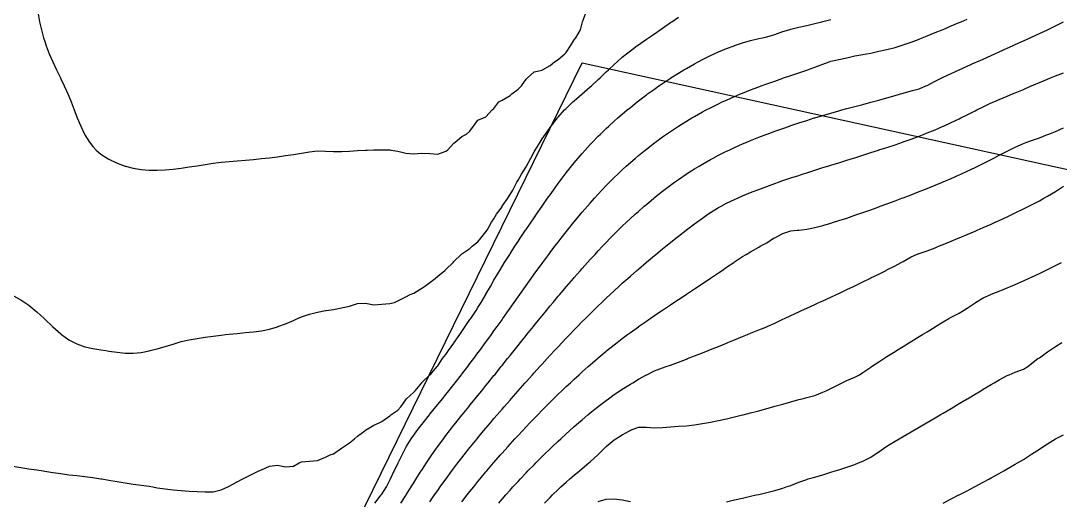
# Model space of a CAD drawing. Extents: x 771911 to 772814, y 1416488 to 1417835.
# Drawn here: x 772115.4 to 772245, y 1417328.6 to 1417388.3 of the extents above; entities that cross this region are included whole.
import ezdxf

# ---------------------------------------------------------------- set-up
doc = ezdxf.new("R2010")
doc.units = 0
doc.header["$MEASUREMENT"] = 0
for name, color, linetype in [('750.5', 1, 'CONTINUOUS'), ('751', 1, 'CONTINUOUS'), ('751.5', 1, 'CONTINUOUS'), ('752', 1, 'CONTINUOUS'), ('752.5', 1, 'CONTINUOUS'), ('753', 1, 'CONTINUOUS'), ('753.5', 1, 'CONTINUOUS'), ('754', 1, 'CONTINUOUS'), ('754.5', 1, 'CONTINUOUS'), ('755', 1, 'CONTINUOUS'), ('755.5', 1, 'CONTINUOUS'), ('SyNo_Boundary', 1, 'CONTINUOUS')]:
    doc.layers.add(name, color=color, linetype=linetype)

msp = doc.modelspace()

# ---------------------------------------------------------------- linework, layer by layer
at = {"layer": '750.5', "color": 0, "linetype": 'Continuous'}
msp.add_polyline3d([(772117.58, 1417389.21, 750.5), (772117.77, 1417388.21, 750.5), (772118.01, 1417387.21, 750.5), (772118.28, 1417386.21, 750.5), (772118.43, 1417385.75, 750.5), (772118.61, 1417385.21, 750.5), (772118.99, 1417384.21, 750.5), (772119.43, 1417383.21, 750.5), (772119.43, 1417383.2, 750.5), (772119.9, 1417382.21, 750.5), (772120.39, 1417381.21, 750.5), (772120.43, 1417381.11, 750.5), (772120.86, 1417380.21, 750.5), (772121.31, 1417379.21, 750.5), (772121.43, 1417378.91, 750.5), (772121.72, 1417378.21, 750.5), (772122.1, 1417377.21, 750.5), (772122.43, 1417376.34, 750.5), (772122.48, 1417376.21, 750.5), (772122.9, 1417375.21, 750.5), (772123.38, 1417374.21, 750.5), (772123.43, 1417374.11, 750.5), (772123.98, 1417373.21, 750.5), (772124.43, 1417372.64, 750.5), (772124.85, 1417372.21, 750.5), (772125.43, 1417371.72, 750.5), (772126.2, 1417371.21, 750.5), (772126.43, 1417371.06, 750.5), (772127.43, 1417370.56, 750.5), (772128.43, 1417370.22, 750.5), (772128.49, 1417370.21, 750.5), (772129.43, 1417369.94, 750.5), (772130.43, 1417369.78, 750.5), (772131.43, 1417369.7, 750.5), (772132.43, 1417369.7, 750.5), (772133.43, 1417369.74, 750.5), (772134.43, 1417369.83, 750.5), (772135.43, 1417369.96, 750.5), (772136.43, 1417370.1, 750.5), (772137.08, 1417370.21, 750.5), (772137.43, 1417370.26, 750.5), (772138.43, 1417370.43, 750.5), (772139.43, 1417370.58, 750.5), (772140.43, 1417370.7, 750.5), (772141.43, 1417370.79, 750.5), (772142.43, 1417370.87, 750.5), (772143.43, 1417370.96, 750.5), (772144.43, 1417371.05, 750.5), (772145.43, 1417371.15, 750.5), (772145.93, 1417371.21, 750.5), (772146.43, 1417371.26, 750.5), (772147.43, 1417371.38, 750.5), (772148.43, 1417371.52, 750.5), (772149.43, 1417371.67, 750.5), (772150.43, 1417371.84, 750.5), (772151.43, 1417372, 750.5), (772152.43, 1417372.1, 750.5), (772153.43, 1417372.08, 750.5), (772154.43, 1417372.05, 750.5), (772155.43, 1417372.05, 750.5), (772156.43, 1417372.08, 750.5), (772157.43, 1417372.14, 750.5), (772158.43, 1417372.2, 750.5), (772158.63, 1417372.21, 750.5), (772159.43, 1417372.25, 750.5), (772160.43, 1417372.26, 750.5), (772161.43, 1417372.22, 750.5), (772161.55, 1417372.21, 750.5), (772162.43, 1417372.09, 750.5), (772163.43, 1417371.84, 750.5), (772164.43, 1417371.75, 750.5), (772165.43, 1417371.84, 750.5), (772166.43, 1417371.77, 750.5), (772167.43, 1417371.7, 750.5), (772168.43, 1417372.06, 750.5), (772168.65, 1417372.21, 750.5), (772169.43, 1417373.07, 750.5), (772169.6, 1417373.21, 750.5), (772170.43, 1417373.92, 750.5), (772171, 1417374.21, 750.5), (772171.43, 1417374.57, 750.5), (772171.89, 1417375.21, 750.5), (772172.43, 1417375.92, 750.5), (772173.14, 1417376.21, 750.5), (772173.43, 1417376.34, 750.5), (772174.2, 1417377.21, 750.5), (772174.43, 1417377.41, 750.5), (772175.05, 1417378.21, 750.5), (772175.43, 1417378.45, 750.5), (772176.43, 1417379.03, 750.5), (772176.65, 1417379.21, 750.5), (772177.43, 1417379.8, 750.5), (772177.84, 1417380.21, 750.5), (772178.43, 1417381.06, 750.5), (772178.59, 1417381.21, 750.5), (772179.43, 1417381.95, 750.5), (772180.43, 1417382.18, 750.5), (772180.49, 1417382.21, 750.5), (772181.43, 1417382.77, 750.5), (772181.99, 1417383.21, 750.5), (772182.43, 1417383.52, 750.5), (772183.28, 1417384.21, 750.5), (772183.43, 1417384.38, 750.5), (772183.96, 1417385.21, 750.5), (772184.43, 1417385.94, 750.5), (772184.63, 1417386.21, 750.5), (772185.2, 1417387.21, 750.5), (772185.43, 1417388.02, 750.5), (772185.48, 1417388.21, 750.5), (772185.86, 1417389.21, 750.5)], dxfattribs=at)
at = {"layer": '751', "color": 0, "linetype": 'Continuous'}
msp.add_polyline3d([(772114.43, 1417354.1, 751), (772115.43, 1417353.55, 751), (772115.93, 1417353.21, 751), (772116.43, 1417352.86, 751), (772117.23, 1417352.21, 751), (772117.43, 1417352.05, 751), (772118.35, 1417351.21, 751), (772118.43, 1417351.14, 751), (772119.4, 1417350.21, 751), (772119.43, 1417350.18, 751), (772120.43, 1417349.29, 751), (772120.52, 1417349.21, 751), (772121.43, 1417348.55, 751), (772122.08, 1417348.21, 751), (772122.43, 1417348.04, 751), (772123.43, 1417347.69, 751), (772124.43, 1417347.48, 751), (772125.43, 1417347.3, 751), (772126.05, 1417347.21, 751), (772126.43, 1417347.14, 751), (772127.43, 1417347, 751), (772128.43, 1417346.91, 751), (772129.43, 1417346.9, 751), (772130.43, 1417346.99, 751), (772131.43, 1417347.17, 751), (772131.57, 1417347.21, 751), (772132.43, 1417347.43, 751), (772133.43, 1417347.72, 751), (772134.43, 1417348.02, 751), (772135.05, 1417348.21, 751), (772135.43, 1417348.33, 751), (772136.43, 1417348.56, 751), (772137.43, 1417348.73, 751), (772138.43, 1417348.88, 751), (772139.43, 1417349.02, 751), (772140.43, 1417349.15, 751), (772140.95, 1417349.21, 751), (772141.43, 1417349.26, 751), (772142.43, 1417349.36, 751), (772143.43, 1417349.46, 751), (772144.43, 1417349.56, 751), (772145.43, 1417349.68, 751), (772146.43, 1417349.88, 751), (772147.43, 1417350.19, 751), (772147.49, 1417350.21, 751), (772148.43, 1417350.55, 751), (772149.43, 1417350.97, 751), (772149.95, 1417351.21, 751), (772150.43, 1417351.4, 751), (772151.43, 1417351.74, 751), (772152.43, 1417352.01, 751), (772153.43, 1417352.2, 751), (772153.51, 1417352.21, 751), (772154.43, 1417352.32, 751), (772155.43, 1417352.53, 751), (772156.43, 1417352.76, 751), (772157.43, 1417353.1, 751), (772158.43, 1417353.13, 751), (772159.43, 1417352.93, 751), (772160.43, 1417352.99, 751), (772161.43, 1417353.07, 751), (772162.04, 1417353.21, 751), (772162.43, 1417353.43, 751), (772163.43, 1417353.93, 751), (772163.99, 1417354.21, 751), (772164.43, 1417354.38, 751), (772165.43, 1417355.01, 751), (772165.77, 1417355.21, 751), (772166.43, 1417355.68, 751), (772167.11, 1417356.21, 751), (772167.43, 1417356.48, 751), (772168.31, 1417357.21, 751), (772168.43, 1417357.31, 751), (772169.33, 1417358.21, 751), (772169.43, 1417358.3, 751), (772170.34, 1417359.21, 751), (772170.43, 1417359.28, 751), (772171.43, 1417359.94, 751), (772171.7, 1417360.21, 751), (772172.43, 1417360.76, 751), (772172.78, 1417361.21, 751), (772173.43, 1417362.02, 751), (772173.56, 1417362.21, 751), (772174.13, 1417363.21, 751), (772174.43, 1417363.65, 751), (772174.76, 1417364.21, 751), (772175.43, 1417365.15, 751), (772175.47, 1417365.21, 751), (772176.16, 1417366.21, 751), (772176.43, 1417366.66, 751), (772176.76, 1417367.21, 751), (772177.29, 1417368.21, 751), (772177.43, 1417368.46, 751), (772177.88, 1417369.21, 751), (772178.43, 1417370.11, 751), (772178.49, 1417370.21, 751), (772179.04, 1417371.21, 751), (772179.43, 1417372, 751), (772179.55, 1417372.21, 751), (772180.17, 1417373.21, 751), (772180.43, 1417373.6, 751), (772180.86, 1417374.21, 751), (772181.43, 1417375.03, 751), (772181.57, 1417375.21, 751), (772182.35, 1417376.21, 751), (772182.43, 1417376.31, 751), (772183.23, 1417377.21, 751), (772183.43, 1417377.41, 751), (772184.28, 1417378.21, 751), (772184.43, 1417378.34, 751), (772185.43, 1417379.21, 751), (772185.43, 1417379.21, 751), (772186.43, 1417380.08, 751), (772186.57, 1417380.21, 751), (772187.43, 1417381, 751), (772187.66, 1417381.21, 751), (772188.43, 1417381.95, 751), (772188.71, 1417382.21, 751), (772189.43, 1417382.89, 751), (772189.79, 1417383.21, 751), (772190.43, 1417383.78, 751), (772190.95, 1417384.21, 751), (772191.43, 1417384.6, 751), (772192.25, 1417385.21, 751), (772192.43, 1417385.34, 751), (772193.43, 1417386.02, 751), (772193.7, 1417386.21, 751), (772194.43, 1417386.71, 751), (772195.14, 1417387.21, 751), (772195.43, 1417387.42, 751), (772196.43, 1417388.1, 751), (772196.59, 1417388.21, 751), (772197.43, 1417388.76, 751)], dxfattribs=at)
at = {"layer": '751.5', "color": 0, "linetype": 'Continuous'}
msp.add_polyline3d([(772114.43, 1417332.8, 751.5), (772115.43, 1417332.64, 751.5), (772116.43, 1417332.48, 751.5), (772117.43, 1417332.33, 751.5), (772118.22, 1417332.21, 751.5), (772118.43, 1417332.17, 751.5), (772119.43, 1417332.02, 751.5), (772120.43, 1417331.87, 751.5), (772121.43, 1417331.74, 751.5), (772122.43, 1417331.62, 751.5), (772123.43, 1417331.52, 751.5), (772124.43, 1417331.4, 751.5), (772125.43, 1417331.23, 751.5), (772125.54, 1417331.21, 751.5), (772126.43, 1417331.05, 751.5), (772127.43, 1417330.89, 751.5), (772128.43, 1417330.73, 751.5), (772129.43, 1417330.57, 751.5), (772130.43, 1417330.44, 751.5), (772131.43, 1417330.29, 751.5), (772131.88, 1417330.21, 751.5), (772132.43, 1417330.11, 751.5), (772133.43, 1417329.98, 751.5), (772134.43, 1417329.86, 751.5), (772135.43, 1417329.77, 751.5), (772136.43, 1417329.7, 751.5), (772137.43, 1417329.65, 751.5), (772138.43, 1417329.6, 751.5), (772139.43, 1417329.6, 751.5), (772140.43, 1417329.84, 751.5), (772141.25, 1417330.21, 751.5), (772141.43, 1417330.31, 751.5), (772142.43, 1417330.86, 751.5), (772143.11, 1417331.21, 751.5), (772143.43, 1417331.39, 751.5), (772144.43, 1417331.89, 751.5), (772145.13, 1417332.21, 751.5), (772145.43, 1417332.35, 751.5), (772146.43, 1417332.79, 751.5), (772147.43, 1417332.92, 751.5), (772148.43, 1417332.7, 751.5), (772149.43, 1417332.81, 751.5), (772150.14, 1417333.21, 751.5), (772150.43, 1417333.34, 751.5), (772151.43, 1417333.44, 751.5), (772152.43, 1417333.52, 751.5), (772153.43, 1417333.93, 751.5), (772154.01, 1417334.21, 751.5), (772154.43, 1417334.36, 751.5), (772155.43, 1417335.03, 751.5), (772155.68, 1417335.21, 751.5), (772156.43, 1417335.71, 751.5), (772157.05, 1417336.21, 751.5), (772157.43, 1417336.53, 751.5), (772158.32, 1417337.21, 751.5), (772158.43, 1417337.29, 751.5), (772159.43, 1417337.91, 751.5), (772160.1, 1417338.21, 751.5), (772160.43, 1417338.37, 751.5), (772161.43, 1417339.09, 751.5), (772161.56, 1417339.21, 751.5), (772162.43, 1417339.78, 751.5), (772162.82, 1417340.21, 751.5), (772163.43, 1417341.07, 751.5), (772163.53, 1417341.21, 751.5), (772164.43, 1417342.04, 751.5), (772164.6, 1417342.21, 751.5), (772165.42, 1417343.21, 751.5), (772165.43, 1417343.22, 751.5), (772166.43, 1417344.17, 751.5), (772166.46, 1417344.21, 751.5), (772167.35, 1417345.21, 751.5), (772167.43, 1417345.33, 751.5), (772168.02, 1417346.21, 751.5), (772168.43, 1417346.74, 751.5), (772168.78, 1417347.21, 751.5), (772169.43, 1417348.13, 751.5), (772169.48, 1417348.21, 751.5), (772170.16, 1417349.21, 751.5), (772170.43, 1417349.61, 751.5), (772170.84, 1417350.21, 751.5), (772171.43, 1417351.07, 751.5), (772171.53, 1417351.21, 751.5), (772172.19, 1417352.21, 751.5), (772172.43, 1417352.6, 751.5), (772172.82, 1417353.21, 751.5), (772173.41, 1417354.21, 751.5), (772173.43, 1417354.24, 751.5), (772173.99, 1417355.21, 751.5), (772174.43, 1417356.01, 751.5), (772174.55, 1417356.21, 751.5), (772175.14, 1417357.21, 751.5), (772175.43, 1417357.7, 751.5), (772175.75, 1417358.21, 751.5), (772176.39, 1417359.21, 751.5), (772176.43, 1417359.28, 751.5), (772177.05, 1417360.21, 751.5), (772177.43, 1417360.8, 751.5), (772177.71, 1417361.21, 751.5), (772178.37, 1417362.21, 751.5), (772178.43, 1417362.3, 751.5), (772179.05, 1417363.21, 751.5), (772179.43, 1417363.78, 751.5), (772179.73, 1417364.21, 751.5), (772180.42, 1417365.21, 751.5), (772180.43, 1417365.22, 751.5), (772181.12, 1417366.21, 751.5), (772181.43, 1417366.65, 751.5), (772181.84, 1417367.21, 751.5), (772182.43, 1417368.04, 751.5), (772182.56, 1417368.21, 751.5), (772183.31, 1417369.21, 751.5), (772183.43, 1417369.36, 751.5), (772184.1, 1417370.21, 751.5), (772184.43, 1417370.62, 751.5), (772184.92, 1417371.21, 751.5), (772185.43, 1417371.8, 751.5), (772185.8, 1417372.21, 751.5), (772186.43, 1417372.9, 751.5), (772186.72, 1417373.21, 751.5), (772187.43, 1417373.93, 751.5), (772187.71, 1417374.21, 751.5), (772188.43, 1417374.9, 751.5), (772188.76, 1417375.21, 751.5), (772189.43, 1417375.82, 751.5), (772189.88, 1417376.21, 751.5), (772190.43, 1417376.69, 751.5), (772191.05, 1417377.21, 751.5), (772191.43, 1417377.53, 751.5), (772192.28, 1417378.21, 751.5), (772192.43, 1417378.33, 751.5), (772193.43, 1417379.09, 751.5), (772193.59, 1417379.21, 751.5), (772194.43, 1417379.82, 751.5), (772194.99, 1417380.21, 751.5), (772195.43, 1417380.51, 751.5), (772196.43, 1417381.17, 751.5), (772196.49, 1417381.21, 751.5), (772197.43, 1417381.8, 751.5), (772198.12, 1417382.21, 751.5), (772198.43, 1417382.39, 751.5), (772199.43, 1417382.96, 751.5), (772199.9, 1417383.21, 751.5), (772200.43, 1417383.5, 751.5), (772201.43, 1417383.99, 751.5), (772201.9, 1417384.21, 751.5), (772202.43, 1417384.45, 751.5), (772203.43, 1417384.86, 751.5), (772204.36, 1417385.21, 751.5), (772204.43, 1417385.23, 751.5), (772205.43, 1417385.57, 751.5), (772206.43, 1417385.88, 751.5), (772207.43, 1417386.11, 751.5), (772207.89, 1417386.21, 751.5), (772208.43, 1417386.32, 751.5), (772209.43, 1417386.61, 751.5), (772210.43, 1417386.98, 751.5), (772211.2, 1417387.21, 751.5), (772211.43, 1417387.28, 751.5), (772212.43, 1417387.52, 751.5), (772213.43, 1417387.76, 751.5), (772214.43, 1417388, 751.5), (772215.32, 1417388.21, 751.5), (772215.43, 1417388.23, 751.5), (772216.43, 1417388.47, 751.5)], dxfattribs=at)
at = {"layer": '752', "color": 0, "linetype": 'Continuous'}
msp.add_polyline3d([(772159.59, 1417328.21, 752), (772160.36, 1417329.21, 752), (772160.43, 1417329.3, 752), (772161.03, 1417330.21, 752), (772161.43, 1417331.04, 752), (772161.52, 1417331.21, 752), (772161.99, 1417332.21, 752), (772162.43, 1417333.08, 752), (772162.5, 1417333.21, 752), (772162.97, 1417334.21, 752), (772163.43, 1417335.14, 752), (772163.47, 1417335.21, 752), (772164.09, 1417336.21, 752), (772164.43, 1417336.67, 752), (772164.82, 1417337.21, 752), (772165.43, 1417338, 752), (772165.59, 1417338.21, 752), (772166.39, 1417339.21, 752), (772166.43, 1417339.27, 752), (772167.2, 1417340.21, 752), (772167.43, 1417340.5, 752), (772168, 1417341.21, 752), (772168.43, 1417341.74, 752), (772168.81, 1417342.21, 752), (772169.43, 1417343, 752), (772169.6, 1417343.21, 752), (772170.38, 1417344.21, 752), (772170.43, 1417344.28, 752), (772171.15, 1417345.21, 752), (772171.43, 1417345.59, 752), (772171.9, 1417346.21, 752), (772172.43, 1417346.93, 752), (772172.65, 1417347.21, 752), (772173.38, 1417348.21, 752), (772173.43, 1417348.28, 752), (772174.11, 1417349.21, 752), (772174.43, 1417349.66, 752), (772174.83, 1417350.21, 752), (772175.43, 1417351.06, 752), (772175.54, 1417351.21, 752), (772176.24, 1417352.21, 752), (772176.43, 1417352.49, 752), (772176.94, 1417353.21, 752), (772177.43, 1417353.92, 752), (772177.64, 1417354.21, 752), (772178.34, 1417355.21, 752), (772178.43, 1417355.33, 752), (772179.06, 1417356.21, 752), (772179.43, 1417356.73, 752), (772179.78, 1417357.21, 752), (772180.43, 1417358.09, 752), (772180.52, 1417358.21, 752), (772181.27, 1417359.21, 752), (772181.43, 1417359.43, 752), (772182.03, 1417360.21, 752), (772182.43, 1417360.74, 752), (772182.8, 1417361.21, 752), (772183.43, 1417362.01, 752), (772183.59, 1417362.21, 752), (772184.4, 1417363.21, 752), (772184.43, 1417363.25, 752), (772185.23, 1417364.21, 752), (772185.43, 1417364.45, 752), (772186.08, 1417365.21, 752), (772186.43, 1417365.61, 752), (772186.97, 1417366.21, 752), (772187.43, 1417366.72, 752), (772187.89, 1417367.21, 752), (772188.43, 1417367.78, 752), (772188.85, 1417368.21, 752), (772189.43, 1417368.79, 752), (772189.86, 1417369.21, 752), (772190.43, 1417369.75, 752), (772190.93, 1417370.21, 752), (772191.43, 1417370.66, 752), (772192.07, 1417371.21, 752), (772192.43, 1417371.52, 752), (772193.27, 1417372.21, 752), (772193.43, 1417372.34, 752), (772194.43, 1417373.11, 752), (772194.56, 1417373.21, 752), (772195.43, 1417373.84, 752), (772195.95, 1417374.21, 752), (772196.43, 1417374.54, 752), (772197.43, 1417375.2, 752), (772197.45, 1417375.21, 752), (772198.43, 1417375.82, 752), (772199.09, 1417376.21, 752), (772199.43, 1417376.41, 752), (772200.43, 1417376.96, 752), (772200.89, 1417377.21, 752), (772201.43, 1417377.49, 752), (772202.43, 1417377.99, 752), (772202.9, 1417378.21, 752), (772203.43, 1417378.45, 752), (772204.43, 1417378.9, 752), (772205.17, 1417379.21, 752), (772205.43, 1417379.32, 752), (772206.43, 1417379.71, 752), (772207.43, 1417380.1, 752), (772207.73, 1417380.21, 752), (772208.43, 1417380.47, 752), (772209.43, 1417380.82, 752), (772210.43, 1417381.17, 752), (772210.54, 1417381.21, 752), (772211.43, 1417381.51, 752), (772212.43, 1417381.85, 752), (772213.43, 1417382.19, 752), (772213.5, 1417382.21, 752), (772214.43, 1417382.53, 752), (772215.43, 1417382.9, 752), (772216.23, 1417383.21, 752), (772216.43, 1417383.28, 752), (772217.43, 1417383.5, 752), (772218.43, 1417383.7, 752), (772219.43, 1417383.95, 752), (772220.43, 1417384.11, 752), (772220.89, 1417384.21, 752), (772221.43, 1417384.31, 752), (772222.43, 1417384.52, 752), (772223.43, 1417384.74, 752), (772224.43, 1417385.01, 752), (772225.06, 1417385.21, 752), (772225.43, 1417385.32, 752), (772226.43, 1417385.67, 752), (772227.43, 1417386.05, 752), (772227.82, 1417386.21, 752), (772228.43, 1417386.45, 752), (772229.43, 1417386.85, 752), (772230.3, 1417387.21, 752), (772230.43, 1417387.26, 752), (772231.43, 1417387.68, 752), (772232.43, 1417388.11, 752), (772232.66, 1417388.21, 752), (772233.43, 1417388.54, 752)], dxfattribs=at)
at = {"layer": '752.5', "color": 0, "linetype": 'Continuous'}
msp.add_polyline3d([(772162.8, 1417328.21, 752.5), (772163.43, 1417329.15, 752.5), (772163.47, 1417329.21, 752.5), (772164.12, 1417330.21, 752.5), (772164.43, 1417330.72, 752.5), (772164.74, 1417331.21, 752.5), (772165.37, 1417332.21, 752.5), (772165.43, 1417332.31, 752.5), (772166.01, 1417333.21, 752.5), (772166.43, 1417333.84, 752.5), (772166.68, 1417334.21, 752.5), (772167.39, 1417335.21, 752.5), (772167.43, 1417335.27, 752.5), (772168.13, 1417336.21, 752.5), (772168.43, 1417336.61, 752.5), (772168.89, 1417337.21, 752.5), (772169.43, 1417337.9, 752.5), (772169.68, 1417338.21, 752.5), (772170.43, 1417339.16, 752.5), (772170.47, 1417339.21, 752.5), (772171.28, 1417340.21, 752.5), (772171.43, 1417340.4, 752.5), (772172.09, 1417341.21, 752.5), (772172.43, 1417341.63, 752.5), (772172.9, 1417342.21, 752.5), (772173.43, 1417342.87, 752.5), (772173.71, 1417343.21, 752.5), (772174.43, 1417344.11, 752.5), (772174.52, 1417344.21, 752.5), (772175.32, 1417345.21, 752.5), (772175.43, 1417345.35, 752.5), (772176.13, 1417346.21, 752.5), (772176.43, 1417346.59, 752.5), (772176.93, 1417347.21, 752.5), (772177.43, 1417347.84, 752.5), (772177.74, 1417348.21, 752.5), (772178.43, 1417349.08, 752.5), (772178.54, 1417349.21, 752.5), (772179.34, 1417350.21, 752.5), (772179.43, 1417350.32, 752.5), (772180.15, 1417351.21, 752.5), (772180.43, 1417351.56, 752.5), (772180.97, 1417352.21, 752.5), (772181.43, 1417352.78, 752.5), (772181.79, 1417353.21, 752.5), (772182.43, 1417353.98, 752.5), (772182.63, 1417354.21, 752.5), (772183.43, 1417355.16, 752.5), (772183.47, 1417355.21, 752.5), (772184.33, 1417356.21, 752.5), (772184.43, 1417356.32, 752.5), (772185.21, 1417357.21, 752.5), (772185.43, 1417357.46, 752.5), (772186.11, 1417358.21, 752.5), (772186.43, 1417358.57, 752.5), (772187.03, 1417359.21, 752.5), (772187.43, 1417359.65, 752.5), (772187.96, 1417360.21, 752.5), (772188.43, 1417360.7, 752.5), (772188.93, 1417361.21, 752.5), (772189.43, 1417361.72, 752.5), (772189.93, 1417362.21, 752.5), (772190.43, 1417362.71, 752.5), (772190.96, 1417363.21, 752.5), (772191.43, 1417363.66, 752.5), (772192.04, 1417364.21, 752.5), (772192.43, 1417364.57, 752.5), (772193.16, 1417365.21, 752.5), (772193.43, 1417365.44, 752.5), (772194.35, 1417366.21, 752.5), (772194.43, 1417366.28, 752.5), (772195.43, 1417367.08, 752.5), (772195.6, 1417367.21, 752.5), (772196.43, 1417367.83, 752.5), (772196.95, 1417368.21, 752.5), (772197.43, 1417368.55, 752.5), (772198.41, 1417369.21, 752.5), (772198.43, 1417369.23, 752.5), (772199.43, 1417369.86, 752.5), (772200.01, 1417370.21, 752.5), (772200.43, 1417370.46, 752.5), (772201.43, 1417371.03, 752.5), (772201.77, 1417371.21, 752.5), (772202.43, 1417371.56, 752.5), (772203.43, 1417372.06, 752.5), (772203.75, 1417372.21, 752.5), (772204.43, 1417372.53, 752.5), (772205.43, 1417372.98, 752.5), (772205.97, 1417373.21, 752.5), (772206.43, 1417373.4, 752.5), (772207.43, 1417373.81, 752.5), (772208.43, 1417374.19, 752.5), (772208.47, 1417374.21, 752.5), (772209.43, 1417374.56, 752.5), (772210.43, 1417374.92, 752.5), (772211.27, 1417375.21, 752.5), (772211.43, 1417375.26, 752.5), (772212.43, 1417375.59, 752.5), (772213.43, 1417375.91, 752.5), (772214.37, 1417376.21, 752.5), (772214.43, 1417376.23, 752.5), (772215.43, 1417376.53, 752.5), (772216.43, 1417376.82, 752.5), (772217.43, 1417377.11, 752.5), (772217.78, 1417377.21, 752.5), (772218.43, 1417377.39, 752.5), (772219.43, 1417377.65, 752.5), (772220.43, 1417377.91, 752.5), (772221.43, 1417378.17, 752.5), (772221.57, 1417378.21, 752.5), (772222.43, 1417378.43, 752.5), (772223.43, 1417378.71, 752.5), (772224.43, 1417379, 752.5), (772225.12, 1417379.21, 752.5), (772225.43, 1417379.3, 752.5), (772226.43, 1417379.59, 752.5), (772227.43, 1417379.86, 752.5), (772228.28, 1417380.21, 752.5), (772228.43, 1417380.28, 752.5), (772229.43, 1417380.8, 752.5), (772230.27, 1417381.21, 752.5), (772230.43, 1417381.29, 752.5), (772231.43, 1417381.76, 752.5), (772232.42, 1417382.21, 752.5), (772232.43, 1417382.21, 752.5), (772233.43, 1417382.66, 752.5), (772234.43, 1417383.11, 752.5), (772234.64, 1417383.21, 752.5), (772235.43, 1417383.56, 752.5), (772236.43, 1417384.01, 752.5), (772236.87, 1417384.21, 752.5), (772237.43, 1417384.46, 752.5), (772238.43, 1417384.91, 752.5), (772239.09, 1417385.21, 752.5), (772239.43, 1417385.36, 752.5), (772240.43, 1417385.82, 752.5), (772241.29, 1417386.21, 752.5), (772241.43, 1417386.27, 752.5), (772242.43, 1417386.74, 752.5), (772243.43, 1417387.21, 752.5), (772243.43, 1417387.21, 752.5), (772244.43, 1417387.69, 752.5), (772245.43, 1417388.18, 752.5)], dxfattribs=at)
at = {"layer": '753', "color": 0, "linetype": 'Continuous'}
msp.add_polyline3d([(772166.43, 1417328.37, 753), (772167.03, 1417329.21, 753), (772167.43, 1417329.78, 753), (772167.74, 1417330.21, 753), (772168.43, 1417331.18, 753), (772168.46, 1417331.21, 753), (772169.19, 1417332.21, 753), (772169.43, 1417332.54, 753), (772169.94, 1417333.21, 753), (772170.43, 1417333.85, 753), (772170.71, 1417334.21, 753), (772171.43, 1417335.12, 753), (772171.51, 1417335.21, 753), (772172.32, 1417336.21, 753), (772172.43, 1417336.35, 753), (772173.14, 1417337.21, 753), (772173.43, 1417337.56, 753), (772173.99, 1417338.21, 753), (772174.43, 1417338.74, 753), (772174.84, 1417339.21, 753), (772175.43, 1417339.9, 753), (772175.7, 1417340.21, 753), (772176.43, 1417341.05, 753), (772176.57, 1417341.21, 753), (772177.43, 1417342.19, 753), (772177.45, 1417342.21, 753), (772178.33, 1417343.21, 753), (772178.43, 1417343.32, 753), (772179.23, 1417344.21, 753), (772179.43, 1417344.44, 753), (772180.14, 1417345.21, 753), (772180.43, 1417345.54, 753), (772181.05, 1417346.21, 753), (772181.43, 1417346.63, 753), (772181.98, 1417347.21, 753), (772182.43, 1417347.7, 753), (772182.92, 1417348.21, 753), (772183.43, 1417348.76, 753), (772183.87, 1417349.21, 753), (772184.43, 1417349.8, 753), (772184.84, 1417350.21, 753), (772185.43, 1417350.82, 753), (772185.83, 1417351.21, 753), (772186.43, 1417351.81, 753), (772186.84, 1417352.21, 753), (772187.43, 1417352.79, 753), (772187.87, 1417353.21, 753), (772188.43, 1417353.75, 753), (772188.93, 1417354.21, 753), (772189.43, 1417354.68, 753), (772190.01, 1417355.21, 753), (772190.43, 1417355.6, 753), (772191.12, 1417356.21, 753), (772191.43, 1417356.49, 753), (772192.25, 1417357.21, 753), (772192.43, 1417357.37, 753), (772193.42, 1417358.21, 753), (772193.43, 1417358.22, 753), (772194.43, 1417359.06, 753), (772194.62, 1417359.21, 753), (772195.43, 1417359.88, 753), (772195.84, 1417360.21, 753), (772196.43, 1417360.68, 753), (772197.1, 1417361.21, 753), (772197.43, 1417361.47, 753), (772198.38, 1417362.21, 753), (772198.43, 1417362.25, 753), (772199.43, 1417363, 753), (772199.7, 1417363.21, 753), (772200.43, 1417363.74, 753), (772201.1, 1417364.21, 753), (772201.43, 1417364.42, 753), (772202.43, 1417365.04, 753), (772202.75, 1417365.21, 753), (772203.43, 1417365.58, 753), (772204.43, 1417366.05, 753), (772204.78, 1417366.21, 753), (772205.43, 1417366.49, 753), (772206.43, 1417366.91, 753), (772207.19, 1417367.21, 753), (772207.43, 1417367.3, 753), (772208.43, 1417367.68, 753), (772209.43, 1417368.05, 753), (772209.89, 1417368.21, 753), (772210.43, 1417368.4, 753), (772211.43, 1417368.74, 753), (772212.43, 1417369.06, 753), (772212.87, 1417369.21, 753), (772213.43, 1417369.39, 753), (772214.43, 1417369.7, 753), (772215.43, 1417370.02, 753), (772216.04, 1417370.21, 753), (772216.43, 1417370.33, 753), (772217.43, 1417370.64, 753), (772218.43, 1417370.95, 753), (772219.24, 1417371.21, 753), (772219.43, 1417371.26, 753), (772220.43, 1417371.58, 753), (772221.43, 1417371.9, 753), (772222.39, 1417372.21, 753), (772222.43, 1417372.22, 753), (772223.43, 1417372.55, 753), (772224.43, 1417372.88, 753), (772225.36, 1417373.21, 753), (772225.43, 1417373.23, 753), (772226.43, 1417373.59, 753), (772227.43, 1417373.96, 753), (772228.06, 1417374.21, 753), (772228.43, 1417374.35, 753), (772229.43, 1417374.75, 753), (772230.43, 1417375.18, 753), (772230.49, 1417375.21, 753), (772231.43, 1417375.63, 753), (772232.43, 1417376.1, 753), (772232.64, 1417376.21, 753), (772233.43, 1417376.59, 753), (772234.43, 1417377.1, 753), (772234.63, 1417377.21, 753), (772235.43, 1417377.61, 753), (772236.43, 1417378.08, 753), (772236.73, 1417378.21, 753), (772237.43, 1417378.52, 753), (772238.43, 1417378.94, 753), (772239.08, 1417379.21, 753), (772239.43, 1417379.36, 753), (772240.43, 1417379.78, 753), (772241.42, 1417380.21, 753), (772241.43, 1417380.21, 753), (772242.43, 1417380.64, 753), (772243.43, 1417381.06, 753), (772243.82, 1417381.21, 753), (772244.43, 1417381.45, 753), (772245.43, 1417381.83, 753)], dxfattribs=at)
at = {"layer": '753.5', "color": 0, "linetype": 'Continuous'}
msp.add_polyline3d([(772170.43, 1417328.35, 753.5), (772171.1, 1417329.21, 753.5), (772171.43, 1417329.63, 753.5), (772171.9, 1417330.21, 753.5), (772172.43, 1417330.88, 753.5), (772172.71, 1417331.21, 753.5), (772173.43, 1417332.09, 753.5), (772173.53, 1417332.21, 753.5), (772174.38, 1417333.21, 753.5), (772174.43, 1417333.27, 753.5), (772175.25, 1417334.21, 753.5), (772175.43, 1417334.42, 753.5), (772176.14, 1417335.21, 753.5), (772176.43, 1417335.54, 753.5), (772177.05, 1417336.21, 753.5), (772177.43, 1417336.63, 753.5), (772177.97, 1417337.21, 753.5), (772178.43, 1417337.7, 753.5), (772178.92, 1417338.21, 753.5), (772179.43, 1417338.75, 753.5), (772179.88, 1417339.21, 753.5), (772180.43, 1417339.77, 753.5), (772180.87, 1417340.21, 753.5), (772181.43, 1417340.78, 753.5), (772181.87, 1417341.21, 753.5), (772182.43, 1417341.76, 753.5), (772182.9, 1417342.21, 753.5), (772183.43, 1417342.72, 753.5), (772183.96, 1417343.21, 753.5), (772184.43, 1417343.66, 753.5), (772185.04, 1417344.21, 753.5), (772185.43, 1417344.56, 753.5), (772186.16, 1417345.21, 753.5), (772186.43, 1417345.45, 753.5), (772187.32, 1417346.21, 753.5), (772187.43, 1417346.3, 753.5), (772188.43, 1417347.13, 753.5), (772188.52, 1417347.21, 753.5), (772189.43, 1417347.94, 753.5), (772189.78, 1417348.21, 753.5), (772190.43, 1417348.72, 753.5), (772191.09, 1417349.21, 753.5), (772191.43, 1417349.47, 753.5), (772192.43, 1417350.19, 753.5), (772192.46, 1417350.21, 753.5), (772193.43, 1417350.89, 753.5), (772193.9, 1417351.21, 753.5), (772194.43, 1417351.58, 753.5), (772195.36, 1417352.21, 753.5), (772195.43, 1417352.26, 753.5), (772196.43, 1417352.92, 753.5), (772196.87, 1417353.21, 753.5), (772197.43, 1417353.59, 753.5), (772198.38, 1417354.21, 753.5), (772198.43, 1417354.25, 753.5), (772199.43, 1417354.91, 753.5), (772199.89, 1417355.21, 753.5), (772200.43, 1417355.57, 753.5), (772201.39, 1417356.21, 753.5), (772201.43, 1417356.24, 753.5), (772202.43, 1417356.91, 753.5), (772202.86, 1417357.21, 753.5), (772203.43, 1417357.6, 753.5), (772204.32, 1417358.21, 753.5), (772204.43, 1417358.29, 753.5), (772205.43, 1417358.94, 753.5), (772205.87, 1417359.21, 753.5), (772206.43, 1417359.54, 753.5), (772207.43, 1417360.1, 753.5), (772207.61, 1417360.21, 753.5), (772208.43, 1417360.66, 753.5), (772209.3, 1417361.21, 753.5), (772209.43, 1417361.28, 753.5), (772210.43, 1417361.81, 753.5), (772211.43, 1417362.13, 753.5), (772212.21, 1417362.21, 753.5), (772212.43, 1417362.23, 753.5), (772213.43, 1417362.36, 753.5), (772214.43, 1417362.56, 753.5), (772215.43, 1417362.82, 753.5), (772216.43, 1417363.11, 753.5), (772216.75, 1417363.21, 753.5), (772217.43, 1417363.41, 753.5), (772218.43, 1417363.74, 753.5), (772219.43, 1417364.08, 753.5), (772219.79, 1417364.21, 753.5), (772220.43, 1417364.43, 753.5), (772221.43, 1417364.78, 753.5), (772222.43, 1417365.15, 753.5), (772222.59, 1417365.21, 753.5), (772223.43, 1417365.51, 753.5), (772224.43, 1417365.89, 753.5), (772225.28, 1417366.21, 753.5), (772225.43, 1417366.26, 753.5), (772226.43, 1417366.64, 753.5), (772227.43, 1417367.03, 753.5), (772227.88, 1417367.21, 753.5), (772228.43, 1417367.42, 753.5), (772229.43, 1417367.83, 753.5), (772230.34, 1417368.21, 753.5), (772230.43, 1417368.25, 753.5), (772231.43, 1417368.67, 753.5), (772232.43, 1417369.11, 753.5), (772232.64, 1417369.21, 753.5), (772233.43, 1417369.57, 753.5), (772234.43, 1417370.04, 753.5), (772234.76, 1417370.21, 753.5), (772235.43, 1417370.54, 753.5), (772236.43, 1417371.05, 753.5), (772236.74, 1417371.21, 753.5), (772237.43, 1417371.57, 753.5), (772238.43, 1417372.09, 753.5), (772238.67, 1417372.21, 753.5), (772239.43, 1417372.59, 753.5), (772240.43, 1417373.04, 753.5), (772240.87, 1417373.21, 753.5), (772241.43, 1417373.42, 753.5), (772242.43, 1417373.72, 753.5), (772243.43, 1417374.14, 753.5), (772243.59, 1417374.21, 753.5), (772244.43, 1417374.53, 753.5), (772245.43, 1417374.97, 753.5)], dxfattribs=at)
at = {"layer": '754', "color": 0, "linetype": 'Continuous'}
msp.add_polyline3d([(772175.03, 1417328.21, 754), (772175.43, 1417328.68, 754), (772175.9, 1417329.21, 754), (772176.43, 1417329.8, 754), (772176.8, 1417330.21, 754), (772177.43, 1417330.9, 754), (772177.72, 1417331.21, 754), (772178.43, 1417331.96, 754), (772178.67, 1417332.21, 754), (772179.43, 1417332.99, 754), (772179.65, 1417333.21, 754), (772180.43, 1417333.99, 754), (772180.66, 1417334.21, 754), (772181.43, 1417334.96, 754), (772181.7, 1417335.21, 754), (772182.43, 1417335.9, 754), (772182.76, 1417336.21, 754), (772183.43, 1417336.83, 754), (772183.85, 1417337.21, 754), (772184.43, 1417337.73, 754), (772184.98, 1417338.21, 754), (772185.43, 1417338.6, 754), (772186.15, 1417339.21, 754), (772186.43, 1417339.44, 754), (772187.39, 1417340.21, 754), (772187.43, 1417340.24, 754), (772188.43, 1417341.01, 754), (772188.71, 1417341.21, 754), (772189.43, 1417341.73, 754), (772190.14, 1417342.21, 754), (772190.43, 1417342.41, 754), (772191.43, 1417343.04, 754), (772191.73, 1417343.21, 754), (772192.43, 1417343.63, 754), (772193.43, 1417344.19, 754), (772193.48, 1417344.21, 754), (772194.43, 1417344.67, 754), (772195.43, 1417345.05, 754), (772195.88, 1417345.21, 754), (772196.43, 1417345.41, 754), (772197.43, 1417345.78, 754), (772198.43, 1417346.16, 754), (772198.56, 1417346.21, 754), (772199.43, 1417346.55, 754), (772200.43, 1417346.94, 754), (772201.12, 1417347.21, 754), (772201.43, 1417347.34, 754), (772202.43, 1417347.74, 754), (772203.43, 1417348.14, 754), (772203.6, 1417348.21, 754), (772204.43, 1417348.55, 754), (772205.43, 1417348.96, 754), (772206.03, 1417349.21, 754), (772206.43, 1417349.38, 754), (772207.43, 1417349.78, 754), (772208.43, 1417350.18, 754), (772208.49, 1417350.21, 754), (772209.43, 1417350.64, 754), (772210.43, 1417351.12, 754), (772210.63, 1417351.21, 754), (772211.43, 1417351.59, 754), (772212.43, 1417352.05, 754), (772212.77, 1417352.21, 754), (772213.43, 1417352.51, 754), (772214.43, 1417352.97, 754), (772214.95, 1417353.21, 754), (772215.43, 1417353.42, 754), (772216.43, 1417353.88, 754), (772217.14, 1417354.21, 754), (772217.43, 1417354.34, 754), (772218.43, 1417354.81, 754), (772219.26, 1417355.21, 754), (772219.43, 1417355.29, 754), (772220.43, 1417355.78, 754), (772221.29, 1417356.21, 754), (772221.43, 1417356.28, 754), (772222.43, 1417356.76, 754), (772223.33, 1417357.21, 754), (772223.43, 1417357.26, 754), (772224.43, 1417357.77, 754), (772225.2, 1417358.21, 754), (772225.43, 1417358.33, 754), (772226.43, 1417358.92, 754), (772227.09, 1417359.21, 754), (772227.43, 1417359.33, 754), (772228.43, 1417359.66, 754), (772229.43, 1417360.04, 754), (772229.85, 1417360.21, 754), (772230.43, 1417360.44, 754), (772231.43, 1417360.84, 754), (772232.31, 1417361.21, 754), (772232.43, 1417361.26, 754), (772233.43, 1417361.68, 754), (772234.43, 1417362.1, 754), (772234.67, 1417362.21, 754), (772235.43, 1417362.54, 754), (772236.43, 1417362.98, 754), (772236.93, 1417363.21, 754), (772237.43, 1417363.43, 754), (772238.43, 1417363.9, 754), (772239.08, 1417364.21, 754), (772239.43, 1417364.38, 754), (772240.43, 1417364.87, 754), (772241.1, 1417365.21, 754), (772241.43, 1417365.38, 754), (772242.43, 1417365.9, 754), (772242.98, 1417366.21, 754), (772243.43, 1417366.46, 754), (772244.43, 1417367.05, 754), (772244.69, 1417367.21, 754), (772245.43, 1417367.69, 754)], dxfattribs=at)
at = {"layer": '754.5', "color": 0, "linetype": 'Continuous'}
msp.add_polyline3d([(772180.74, 1417328.21, 754.5), (772181.43, 1417328.91, 754.5), (772181.73, 1417329.21, 754.5), (772182.43, 1417329.88, 754.5), (772182.78, 1417330.21, 754.5), (772183.43, 1417330.8, 754.5), (772183.9, 1417331.21, 754.5), (772184.43, 1417331.67, 754.5), (772185.08, 1417332.21, 754.5), (772185.43, 1417332.5, 754.5), (772186.27, 1417333.21, 754.5), (772186.43, 1417333.35, 754.5), (772187.38, 1417334.21, 754.5), (772187.43, 1417334.26, 754.5), (772188.37, 1417335.21, 754.5), (772188.43, 1417335.27, 754.5), (772189.43, 1417336.1, 754.5), (772189.61, 1417336.21, 754.5), (772190.43, 1417336.71, 754.5), (772191.32, 1417337.21, 754.5), (772191.43, 1417337.28, 754.5), (772192.43, 1417337.65, 754.5), (772193.43, 1417337.66, 754.5), (772194.43, 1417337.6, 754.5), (772195.43, 1417337.62, 754.5), (772196.43, 1417337.7, 754.5), (772197.43, 1417337.77, 754.5), (772198.43, 1417337.84, 754.5), (772199.43, 1417337.96, 754.5), (772200.43, 1417338.12, 754.5), (772200.93, 1417338.21, 754.5), (772201.43, 1417338.3, 754.5), (772202.43, 1417338.5, 754.5), (772203.43, 1417338.72, 754.5), (772204.43, 1417338.95, 754.5), (772205.43, 1417339.2, 754.5), (772205.48, 1417339.21, 754.5), (772206.43, 1417339.45, 754.5), (772207.43, 1417339.72, 754.5), (772208.43, 1417339.99, 754.5), (772209.21, 1417340.21, 754.5), (772209.43, 1417340.27, 754.5), (772210.43, 1417340.55, 754.5), (772211.43, 1417340.83, 754.5), (772212.43, 1417341.1, 754.5), (772212.85, 1417341.21, 754.5), (772213.43, 1417341.35, 754.5), (772214.43, 1417341.62, 754.5), (772215.43, 1417342.04, 754.5), (772215.84, 1417342.21, 754.5), (772216.43, 1417342.49, 754.5), (772217.43, 1417342.99, 754.5), (772217.85, 1417343.21, 754.5), (772218.43, 1417343.47, 754.5), (772219.43, 1417343.89, 754.5), (772220, 1417344.21, 754.5), (772220.43, 1417344.47, 754.5), (772221.43, 1417345.16, 754.5), (772221.5, 1417345.21, 754.5), (772222.43, 1417345.82, 754.5), (772223.03, 1417346.21, 754.5), (772223.43, 1417346.46, 754.5), (772224.43, 1417347.09, 754.5), (772224.62, 1417347.21, 754.5), (772225.43, 1417347.71, 754.5), (772226.23, 1417348.21, 754.5), (772226.43, 1417348.33, 754.5), (772227.43, 1417348.95, 754.5), (772227.86, 1417349.21, 754.5), (772228.43, 1417349.56, 754.5), (772229.43, 1417350.18, 754.5), (772229.48, 1417350.21, 754.5), (772230.43, 1417350.79, 754.5), (772231.14, 1417351.21, 754.5), (772231.43, 1417351.37, 754.5), (772232.43, 1417351.89, 754.5), (772232.96, 1417352.21, 754.5), (772233.43, 1417352.49, 754.5), (772234.43, 1417353.18, 754.5), (772234.48, 1417353.21, 754.5), (772235.43, 1417353.77, 754.5), (772236.37, 1417354.21, 754.5), (772236.43, 1417354.23, 754.5), (772237.43, 1417354.64, 754.5), (772238.43, 1417355.04, 754.5), (772238.82, 1417355.21, 754.5), (772239.43, 1417355.47, 754.5), (772240.43, 1417355.91, 754.5), (772241.09, 1417356.21, 754.5), (772241.43, 1417356.37, 754.5), (772242.43, 1417356.84, 754.5), (772243.19, 1417357.21, 754.5), (772243.43, 1417357.32, 754.5), (772244.43, 1417357.82, 754.5), (772245.19, 1417358.21, 754.5)], dxfattribs=at)
at = {"layer": '755', "color": 0, "linetype": 'Continuous'}
for points in [[(772203.43, 1417328.35, 755), (772204.43, 1417328.62, 755), (772205.43, 1417328.82, 755), (772206.43, 1417329.05, 755), (772207.11, 1417329.21, 755), (772207.43, 1417329.28, 755), (772208.43, 1417329.51, 755), (772209.43, 1417329.75, 755), (772210.43, 1417330.05, 755), (772210.87, 1417330.21, 755), (772211.43, 1417330.41, 755), (772212.43, 1417330.8, 755), (772213.43, 1417331.15, 755), (772213.62, 1417331.21, 755), (772214.43, 1417331.44, 755), (772215.43, 1417331.74, 755), (772216.43, 1417332.04, 755), (772216.95, 1417332.21, 755), (772217.43, 1417332.36, 755), (772218.43, 1417332.68, 755), (772219.43, 1417333.03, 755), (772219.89, 1417333.21, 755), (772220.43, 1417333.41, 755), (772221.43, 1417333.94, 755), (772221.85, 1417334.21, 755), (772222.43, 1417334.59, 755), (772223.29, 1417335.21, 755), (772223.43, 1417335.3, 755), (772224.43, 1417335.92, 755), (772224.93, 1417336.21, 755), (772225.43, 1417336.5, 755), (772226.43, 1417337.08, 755), (772226.65, 1417337.21, 755), (772227.43, 1417337.67, 755), (772228.36, 1417338.21, 755), (772228.43, 1417338.25, 755), (772229.43, 1417338.84, 755), (772230.06, 1417339.21, 755), (772230.43, 1417339.43, 755), (772231.43, 1417340.01, 755), (772231.76, 1417340.21, 755), (772232.43, 1417340.61, 755), (772233.43, 1417341.2, 755), (772233.45, 1417341.21, 755), (772234.43, 1417341.79, 755), (772235.13, 1417342.21, 755), (772235.43, 1417342.39, 755), (772236.43, 1417342.98, 755), (772236.81, 1417343.21, 755), (772237.43, 1417343.57, 755), (772238.43, 1417344.11, 755), (772238.66, 1417344.21, 755), (772239.43, 1417344.53, 755), (772240.43, 1417344.89, 755), (772240.97, 1417345.21, 755), (772241.43, 1417345.6, 755), (772242.25, 1417346.21, 755), (772242.43, 1417346.32, 755), (772243.43, 1417347.04, 755), (772243.69, 1417347.21, 755), (772244.43, 1417347.73, 755), (772245.21, 1417348.21, 755)], [(772187.43, 1417328.39, 755), (772188.43, 1417328.7, 755), (772189.43, 1417328.73, 755), (772190.43, 1417328.62, 755), (772191.43, 1417328.41, 755)]]:
    msp.add_polyline3d(points, dxfattribs=at)
at = {"layer": '755.5', "color": 0, "linetype": 'Continuous'}
msp.add_polyline3d([(772230.43, 1417328.21, 755.5), (772231.43, 1417328.73, 755.5), (772232.38, 1417329.21, 755.5), (772232.43, 1417329.23, 755.5), (772233.43, 1417329.74, 755.5), (772234.33, 1417330.21, 755.5), (772234.43, 1417330.26, 755.5), (772235.43, 1417330.79, 755.5), (772236.2, 1417331.21, 755.5), (772236.43, 1417331.33, 755.5), (772237.43, 1417331.89, 755.5), (772237.99, 1417332.21, 755.5), (772238.43, 1417332.46, 755.5), (772239.43, 1417333.05, 755.5), (772239.7, 1417333.21, 755.5), (772240.43, 1417333.65, 755.5), (772241.32, 1417334.21, 755.5), (772241.43, 1417334.28, 755.5), (772242.43, 1417334.93, 755.5), (772242.85, 1417335.21, 755.5), (772243.43, 1417335.58, 755.5), (772244.43, 1417336.21, 755.5), (772244.43, 1417336.21, 755.5), (772245.43, 1417336.73, 755.5)], dxfattribs=at)
at = {"layer": 'SyNo_Boundary', "color": 51, "linetype": 'Continuous', "true_color": 0xf7f281, "flags": 128}
msp.add_lwpolyline([(772270.37, 1417364.42), (772266.28, 1417256.47), (772206.73, 1417268.52), (772141.3, 1417293.01), (772185.44, 1417383.07), (772270.37, 1417364.42)], close=True, dxfattribs=at)

doc.saveas('drawing.dxf')
